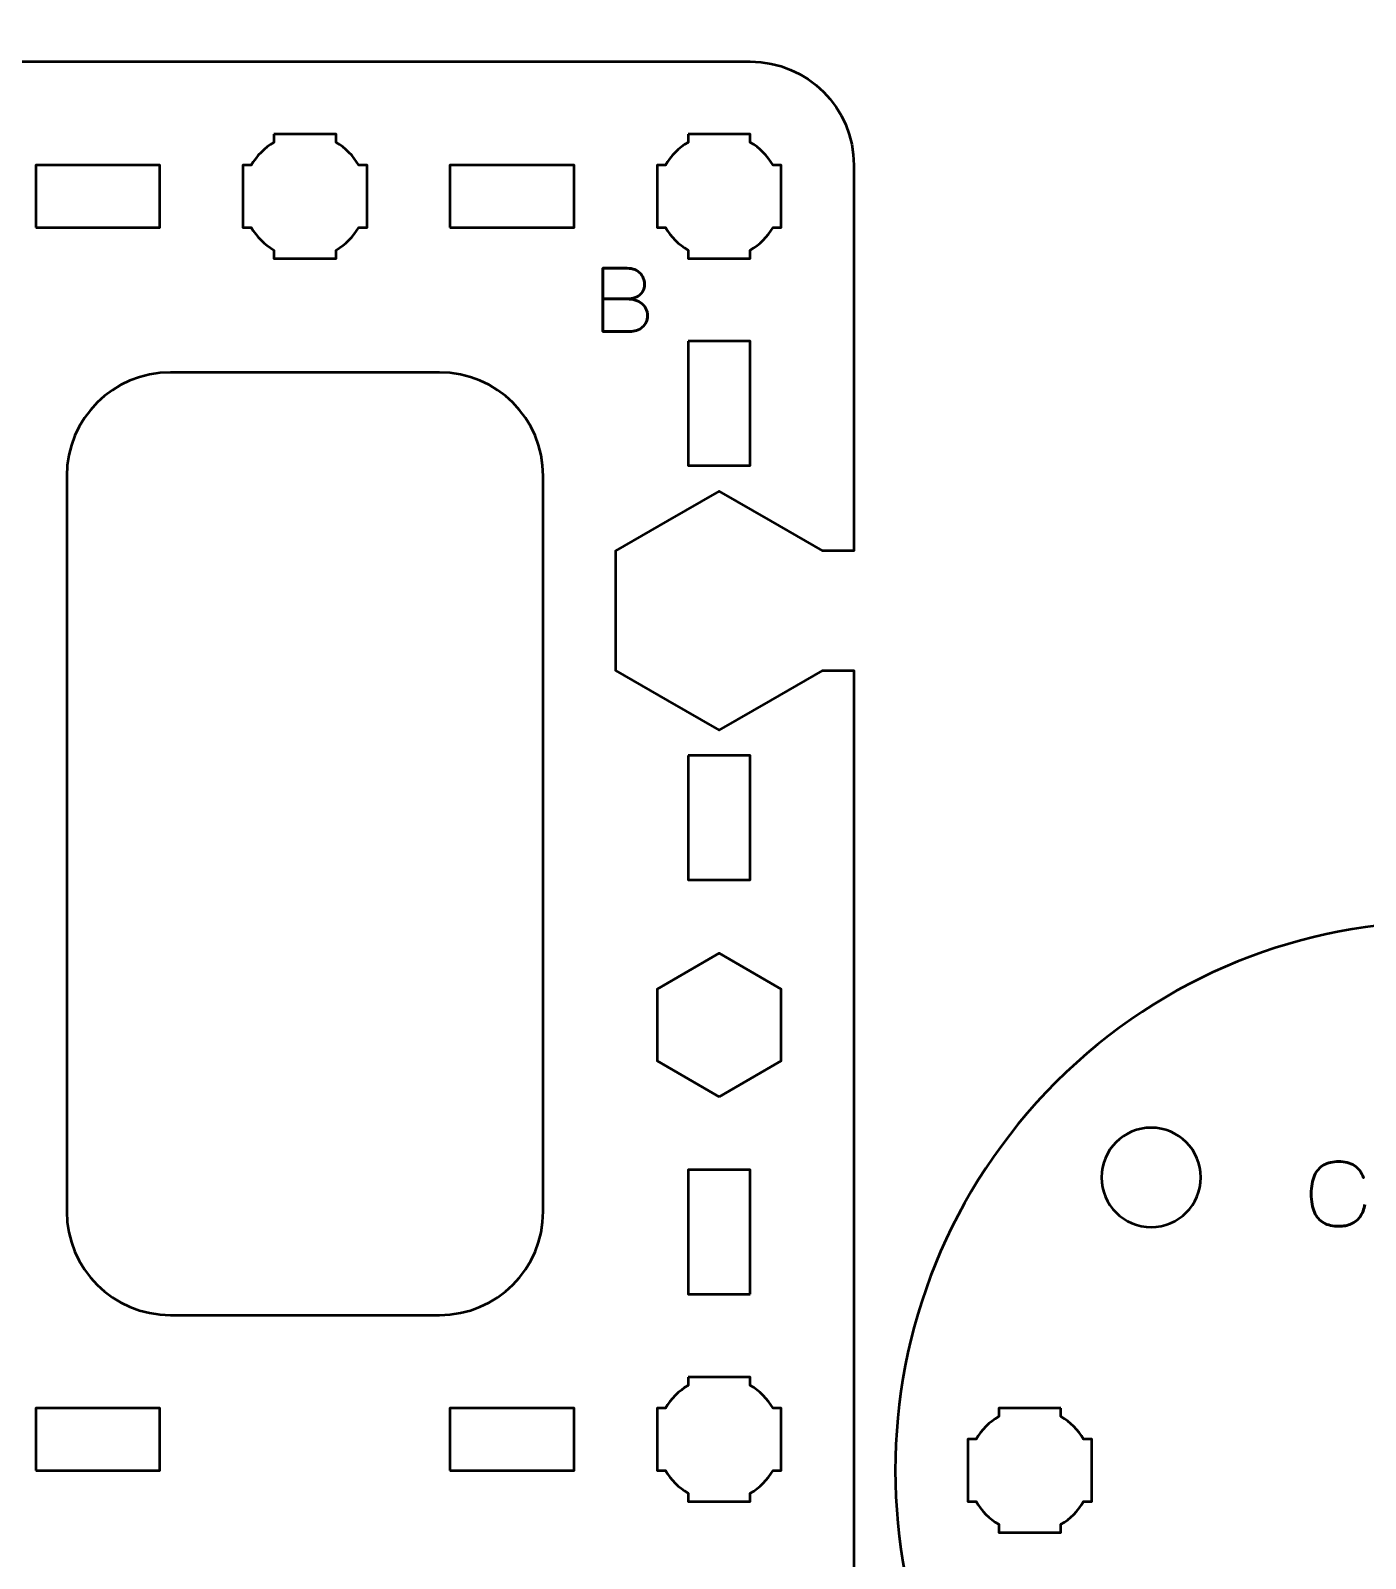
# Model space of a CAD drawing. Header units: centimetres. Extents: x -21 to 0, y -29.7 to 0.
# Drawn here: x -13.43 to -6.98, y -21.17 to -13.8 of the extents above; entities that cross this region are included whole.
import ezdxf

# ---------------------------------------------------------------- set-up
doc = ezdxf.new("R2010")
doc.units = ezdxf.units.CM
doc.header["$MEASUREMENT"] = 0
doc.layers.add('Layer 1', color=7, linetype='Continuous')

msp = doc.modelspace()

# ---------------------------------------------------------------- linework, layer by layer
at = {"layer": 'Layer 1', "color": 1, "lineweight": 53}
msp.add_open_spline([(-21.00003, -29.19995), (-21.00003, -29.19995), (-21.00003, -5.29992), (-21.00003, -5.29992), (-21.00003, -5.29992), (-21.00003, -5.21709), (-20.93286, -5.14992), (-20.85003, -5.14992), (-20.85003, -5.14992), (-20.7672, -5.14992), (-20.70003, -5.08275), (-20.70003, -4.99992), (-20.70003, -4.99992), (-20.70003, -4.91709), (-20.7672, -4.84992), (-20.85003, -4.84992), (-20.85003, -4.84992), (-20.93286, -4.84992), (-21.00003, -4.78275), (-21.00003, -4.69992), (-21.00003, -4.69992), (-21.00003, -4.61709), (-20.93286, -4.54992), (-20.85003, -4.54992), (-20.85003, -4.54992), (-20.7672, -4.54992), (-20.70003, -4.48275), (-20.70003, -4.39992), (-20.70003, -4.39992), (-20.70003, -4.31709), (-20.7672, -4.24992), (-20.85003, -4.24992), (-20.85003, -4.24992), (-20.93286, -4.24992), (-21.00003, -4.18275), (-21.00003, -4.09992), (-21.00003, -4.09992), (-21.00003, -4.01709), (-20.93286, -3.94992), (-20.85003, -3.94992), (-20.85003, -3.94992), (-20.7672, -3.94992), (-20.70003, -3.88275), (-20.70003, -3.79992), (-20.70003, -3.79992), (-20.70003, -3.71709), (-20.7672, -3.64992), (-20.85003, -3.64992), (-20.85003, -3.64992), (-20.93286, -3.64992), (-21.00003, -3.58275), (-21.00003, -3.49992), (-21.00003, -3.49992), (-21.00003, -3.41709), (-20.93286, -3.34992), (-20.85003, -3.34992), (-20.85003, -3.34992), (-20.7672, -3.34992), (-20.70003, -3.28275), (-20.70003, -3.19992), (-20.70003, -3.19992), (-20.70003, -3.11709), (-20.7672, -3.04992), (-20.85003, -3.04992), (-20.85003, -3.04992), (-20.93286, -3.04992), (-21.00003, -2.98275), (-21.00003, -2.89992), (-21.00003, -2.89992), (-21.00003, -2.81709), (-20.93286, -2.74992), (-20.85003, -2.74992), (-20.85003, -2.74992), (-20.7672, -2.74992), (-20.70003, -2.68275), (-20.70003, -2.59992), (-20.70003, -2.59992), (-20.70003, -2.51709), (-20.7672, -2.44992), (-20.85003, -2.44992), (-20.85003, -2.44992), (-20.93286, -2.44992), (-21.00003, -2.38275), (-21.00003, -2.29992), (-21.00003, -2.29992), (-21.00003, -2.21709), (-20.93286, -2.14992), (-20.85003, -2.14992), (-20.85003, -2.14992), (-20.7672, -2.14992), (-20.70003, -2.08275), (-20.70003, -1.99992), (-20.70003, -1.99992), (-20.70003, -1.91709), (-20.7672, -1.84992), (-20.85003, -1.84992), (-20.85003, -1.84992), (-20.93286, -1.84992), (-21.00003, -1.78275), (-21.00003, -1.69992), (-21.00003, -1.69992), (-21.00003, -1.61709), (-20.93286, -1.54992), (-20.85003, -1.54992), (-20.85003, -1.54992), (-20.7672, -1.54992), (-20.70003, -1.48275), (-20.70003, -1.39992), (-20.70003, -1.39992), (-20.70003, -1.31709), (-20.7672, -1.24992), (-20.85003, -1.24992), (-20.85003, -1.24992), (-20.93286, -1.24992), (-21.00003, -1.18275), (-21.00003, -1.09992), (-21.00003, -1.09992), (-21.00003, -1.09992), (-21.00003, -0.49992), (-21.00003, -0.49992), (-21.00003, -0.49992), (-21.00003, -0.22295), (-20.77694, 0.00004), (-20.49994, 0.00004), (-20.49994, 0.00004), (-20.49994, 0.00004), (-0.50008, 0.00004), (-0.50008, 0.00004), (-0.50008, 0.00004), (-0.22294, 0.00004), (0.00002, -0.22295), (0.00002, -0.49992), (0.00002, -0.49992), (0.00002, -0.49992), (0.00002, -29.19995), (0.00002, -29.19995), (0.00002, -29.19995), (0.00002, -29.47695), (-0.22294, -29.70004), (-0.50008, -29.70004), (-0.50008, -29.70004), (-0.50008, -29.70004), (-20.49994, -29.70004), (-20.49994, -29.70004), (-20.49994, -29.70004), (-20.77694, -29.70004), (-21.00003, -29.47695), (-21.00003, -29.19995)], degree=3, knots=[0, 0, 0, 0, 0.027027, 0.027027, 0.027027, 0.027027, 0.0540541, 0.0540541, 0.0540541, 0.0540541, 0.0810811, 0.0810811, 0.0810811, 0.0810811, 0.1081081, 0.1081081, 0.1081081, 0.1081081, 0.1351351, 0.1351351, 0.1351351, 0.1351351, 0.1621622, 0.1621622, 0.1621622, 0.1621622, 0.1891892, 0.1891892, 0.1891892, 0.1891892, 0.2162162, 0.2162162, 0.2162162, 0.2162162, 0.2432432, 0.2432432, 0.2432432, 0.2432432, 0.2702703, 0.2702703, 0.2702703, 0.2702703, 0.2972973, 0.2972973, 0.2972973, 0.2972973, 0.3243243, 0.3243243, 0.3243243, 0.3243243, 0.3513514, 0.3513514, 0.3513514, 0.3513514, 0.3783784, 0.3783784, 0.3783784, 0.3783784, 0.4054054, 0.4054054, 0.4054054, 0.4054054, 0.4324324, 0.4324324, 0.4324324, 0.4324324, 0.4594595, 0.4594595, 0.4594595, 0.4594595, 0.4864865, 0.4864865, 0.4864865, 0.4864865, 0.5135135, 0.5135135, 0.5135135, 0.5135135, 0.5405405, 0.5405405, 0.5405405, 0.5405405, 0.5675676, 0.5675676, 0.5675676, 0.5675676, 0.5945946, 0.5945946, 0.5945946, 0.5945946, 0.6216216, 0.6216216, 0.6216216, 0.6216216, 0.6486486, 0.6486486, 0.6486486, 0.6486486, 0.6756757, 0.6756757, 0.6756757, 0.6756757, 0.7027027, 0.7027027, 0.7027027, 0.7027027, 0.7297297, 0.7297297, 0.7297297, 0.7297297, 0.7567568, 0.7567568, 0.7567568, 0.7567568, 0.7837838, 0.7837838, 0.7837838, 0.7837838, 0.8108108, 0.8108108, 0.8108108, 0.8108108, 0.8378378, 0.8378378, 0.8378378, 0.8378378, 0.8648649, 0.8648649, 0.8648649, 0.8648649, 0.8918919, 0.8918919, 0.8918919, 0.8918919, 0.9189189, 0.9189189, 0.9189189, 0.9189189, 0.9459459, 0.9459459, 0.9459459, 0.9459459, 0.972973, 0.972973, 0.972973, 0.972973, 1, 1, 1, 1], dxfattribs=at)
at = {"layer": 'Layer 1', "color": 3, "lineweight": 53}
for points, knots in [([(-11.59202, -23.24999), (-11.59202, -23.24999), (-9.95003, -23.24999), (-9.95003, -23.24999), (-9.95003, -23.24999), (-9.67303, -23.24999), (-9.44994, -23.02689), (-9.44994, -22.74989), (-9.44994, -22.74989), (-9.44994, -22.74989), (-9.44994, -16.88869), (-9.44994, -16.88869), (-9.44994, -16.88869), (-9.44994, -16.88869), (-9.59999, -16.88869), (-9.59999, -16.88869), (-9.59999, -16.88869), (-9.59999, -16.88869), (-9.84999, -17.03303), (-9.84999, -17.03303), (-9.84999, -17.03303), (-9.84999, -17.03303), (-10.09999, -17.17736), (-10.09999, -17.17736), (-10.09999, -17.17736), (-10.09999, -17.17736), (-10.34999, -17.03303), (-10.34999, -17.03303), (-10.34999, -17.03303), (-10.34999, -17.03303), (-10.59999, -16.88869), (-10.59999, -16.88869), (-10.59999, -16.88869), (-10.59999, -16.88869), (-10.59999, -16.60002), (-10.59999, -16.60002), (-10.59999, -16.60002), (-10.59999, -16.60002), (-10.59999, -16.31135), (-10.59999, -16.31135), (-10.59999, -16.31135), (-10.59999, -16.31135), (-10.34999, -16.16701), (-10.34999, -16.16701), (-10.34999, -16.16701), (-10.34999, -16.16701), (-10.09999, -16.02268), (-10.09999, -16.02268), (-10.09999, -16.02268), (-10.09999, -16.02268), (-9.84999, -16.16701), (-9.84999, -16.16701), (-9.84999, -16.16701), (-9.84999, -16.16701), (-9.59999, -16.31135), (-9.59999, -16.31135), (-9.59999, -16.31135), (-9.59999, -16.31135), (-9.44994, -16.31135), (-9.44994, -16.31135), (-9.44994, -16.31135), (-9.44994, -16.31135), (-9.44994, -14.45009), (-9.44994, -14.45009), (-9.44994, -14.45009), (-9.44994, -14.17309), (-9.6729, -13.94999), (-9.95003, -13.94999), (-9.95003, -13.94999), (-9.95003, -13.94999), (-14.24989, -13.94999), (-14.24989, -13.94999), (-14.24989, -13.94999), (-14.52689, -13.94999), (-14.74998, -14.17309), (-14.74998, -14.45009), (-14.74998, -14.45009), (-14.74998, -14.45009), (-14.74998, -16.31135), (-14.74998, -16.31135), (-14.74998, -16.31135), (-14.74998, -16.31135), (-14.59999, -16.31135), (-14.59999, -16.31135), (-14.59999, -16.31135), (-14.59999, -16.31135), (-14.34999, -16.16701), (-14.34999, -16.16701), (-14.34999, -16.16701), (-14.34999, -16.16701), (-14.09999, -16.02268), (-14.09999, -16.02268), (-14.09999, -16.02268), (-14.09999, -16.02268), (-13.84999, -16.16701), (-13.84999, -16.16701), (-13.84999, -16.16701), (-13.84999, -16.16701), (-13.59999, -16.31135), (-13.59999, -16.31135), (-13.59999, -16.31135), (-13.59999, -16.31135), (-13.59999, -16.60002), (-13.59999, -16.60002), (-13.59999, -16.60002), (-13.59999, -16.60002), (-13.59999, -16.88869), (-13.59999, -16.88869), (-13.59999, -16.88869), (-13.59999, -16.88869), (-13.84999, -17.03303), (-13.84999, -17.03303), (-13.84999, -17.03303), (-13.84999, -17.03303), (-14.09999, -17.17736), (-14.09999, -17.17736), (-14.09999, -17.17736), (-14.09999, -17.17736), (-14.34999, -17.03303), (-14.34999, -17.03303), (-14.34999, -17.03303), (-14.34999, -17.03303), (-14.59999, -16.88869), (-14.59999, -16.88869), (-14.59999, -16.88869), (-14.59999, -16.88869), (-14.74998, -16.88869), (-14.74998, -16.88869), (-14.74998, -16.88869), (-14.74998, -16.88869), (-14.74998, -22.74989), (-14.74998, -22.74989), (-14.74998, -22.74989), (-14.74998, -23.02684), (-14.5271, -23.24991), (-14.25004, -23.24999), (-14.25004, -23.24999), (-14.25004, -23.24999), (-12.60802, -23.24999), (-12.60802, -23.24999), (-12.60802, -23.24999), (-12.60802, -23.24999), (-11.59202, -23.24999), (-11.59202, -23.24999)], [0, 0, 0, 0, 0.0277778, 0.0277778, 0.0277778, 0.0277778, 0.0555556, 0.0555556, 0.0555556, 0.0555556, 0.0833333, 0.0833333, 0.0833333, 0.0833333, 0.1111111, 0.1111111, 0.1111111, 0.1111111, 0.1388889, 0.1388889, 0.1388889, 0.1388889, 0.1666667, 0.1666667, 0.1666667, 0.1666667, 0.1944444, 0.1944444, 0.1944444, 0.1944444, 0.2222222, 0.2222222, 0.2222222, 0.2222222, 0.25, 0.25, 0.25, 0.25, 0.2777778, 0.2777778, 0.2777778, 0.2777778, 0.3055556, 0.3055556, 0.3055556, 0.3055556, 0.3333333, 0.3333333, 0.3333333, 0.3333333, 0.3611111, 0.3611111, 0.3611111, 0.3611111, 0.3888889, 0.3888889, 0.3888889, 0.3888889, 0.4166667, 0.4166667, 0.4166667, 0.4166667, 0.4444444, 0.4444444, 0.4444444, 0.4444444, 0.4722222, 0.4722222, 0.4722222, 0.4722222, 0.5, 0.5, 0.5, 0.5, 0.5277778, 0.5277778, 0.5277778, 0.5277778, 0.5555556, 0.5555556, 0.5555556, 0.5555556, 0.5833333, 0.5833333, 0.5833333, 0.5833333, 0.6111111, 0.6111111, 0.6111111, 0.6111111, 0.6388889, 0.6388889, 0.6388889, 0.6388889, 0.6666667, 0.6666667, 0.6666667, 0.6666667, 0.6944444, 0.6944444, 0.6944444, 0.6944444, 0.7222222, 0.7222222, 0.7222222, 0.7222222, 0.75, 0.75, 0.75, 0.75, 0.7777778, 0.7777778, 0.7777778, 0.7777778, 0.8055556, 0.8055556, 0.8055556, 0.8055556, 0.8333333, 0.8333333, 0.8333333, 0.8333333, 0.8611111, 0.8611111, 0.8611111, 0.8611111, 0.8888889, 0.8888889, 0.8888889, 0.8888889, 0.9166667, 0.9166667, 0.9166667, 0.9166667, 0.9444444, 0.9444444, 0.9444444, 0.9444444, 0.9722222, 0.9722222, 0.9722222, 0.9722222, 1, 1, 1, 1]), ([(-8.47385, -22.62382), (-9.50855, -21.58912), (-9.50855, -19.91088), (-8.47382, -18.87615), (-8.47382, -18.87615), (-7.43912, -17.84145), (-5.76088, -17.84145), (-4.72618, -18.87615), (-4.72618, -18.87615), (-3.69146, -19.91088), (-3.69146, -21.58912), (-4.72616, -22.62382), (-4.72616, -22.62382), (-5.76088, -23.65855), (-7.43912, -23.65855), (-8.47385, -22.62382)], [0, 0, 0, 0, 0.25, 0.25, 0.25, 0.25, 0.5, 0.5, 0.5, 0.5, 0.75, 0.75, 0.75, 0.75, 1, 1, 1, 1])]:
    msp.add_open_spline(points, degree=3, knots=knots, dxfattribs=at)
at = {"layer": 'Layer 1', "lineweight": 53}
for points, knots in [([(-12.25003, -14.30004), (-12.25003, -14.30004), (-12.10151, -14.30004), (-12.10151, -14.30004), (-12.10151, -14.30004), (-12.10151, -14.30004), (-12.09996, -14.30002), (-12.09996, -14.30002), (-12.09996, -14.30002), (-12.09996, -14.30002), (-12.09841, -14.30004), (-12.09841, -14.30004), (-12.09841, -14.30004), (-12.09841, -14.30004), (-11.95003, -14.30004), (-11.95003, -14.30004), (-11.95003, -14.30004), (-11.95003, -14.30004), (-11.95003, -14.34013), (-11.95003, -14.34013), (-11.95003, -14.34013), (-11.90446, -14.36648), (-11.86648, -14.40448), (-11.84012, -14.45003), (-11.84012, -14.45003), (-11.84012, -14.45003), (-11.80003, -14.45003), (-11.80003, -14.45003), (-11.80003, -14.45003), (-11.80003, -14.45003), (-11.80003, -14.59408), (-11.80003, -14.59408), (-11.80003, -14.59408), (-11.80003, -14.59408), (-11.79997, -14.60002), (-11.79997, -14.60002), (-11.79997, -14.60002), (-11.79997, -14.60002), (-11.80003, -14.60596), (-11.80003, -14.60596), (-11.80003, -14.60596), (-11.80003, -14.60596), (-11.80003, -14.75003), (-11.80003, -14.75003), (-11.80003, -14.75003), (-11.80003, -14.75003), (-11.8401, -14.75003), (-11.8401, -14.75003), (-11.8401, -14.75003), (-11.86646, -14.7956), (-11.90445, -14.83359), (-11.95003, -14.85993), (-11.95003, -14.85993), (-11.95003, -14.85993), (-11.95003, -14.90003), (-11.95003, -14.90003), (-11.95003, -14.90003), (-11.95003, -14.90003), (-12.25003, -14.90003), (-12.25003, -14.90003), (-12.25003, -14.90003), (-12.25003, -14.90003), (-12.25003, -14.85984), (-12.25003, -14.85984), (-12.25003, -14.85984), (-12.29553, -14.8335), (-12.33347, -14.79554), (-12.35981, -14.75003), (-12.35981, -14.75003), (-12.35981, -14.75003), (-12.40002, -14.75003), (-12.40002, -14.75003), (-12.40002, -14.75003), (-12.40002, -14.75003), (-12.40002, -14.45003), (-12.40002, -14.45003), (-12.40002, -14.45003), (-12.40002, -14.45003), (-12.35979, -14.45003), (-12.35979, -14.45003), (-12.35979, -14.45003), (-12.33345, -14.40453), (-12.29552, -14.36657), (-12.25003, -14.34023), (-12.25003, -14.34023), (-12.25003, -14.34023), (-12.25003, -14.30004), (-12.25003, -14.30004)], [0, 0, 0, 0, 0.0454545, 0.0454545, 0.0454545, 0.0454545, 0.0909091, 0.0909091, 0.0909091, 0.0909091, 0.1363636, 0.1363636, 0.1363636, 0.1363636, 0.1818182, 0.1818182, 0.1818182, 0.1818182, 0.2272727, 0.2272727, 0.2272727, 0.2272727, 0.2727273, 0.2727273, 0.2727273, 0.2727273, 0.3181818, 0.3181818, 0.3181818, 0.3181818, 0.3636364, 0.3636364, 0.3636364, 0.3636364, 0.4090909, 0.4090909, 0.4090909, 0.4090909, 0.4545455, 0.4545455, 0.4545455, 0.4545455, 0.5, 0.5, 0.5, 0.5, 0.5454545, 0.5454545, 0.5454545, 0.5454545, 0.5909091, 0.5909091, 0.5909091, 0.5909091, 0.6363636, 0.6363636, 0.6363636, 0.6363636, 0.6818182, 0.6818182, 0.6818182, 0.6818182, 0.7272727, 0.7272727, 0.7272727, 0.7272727, 0.7727273, 0.7727273, 0.7727273, 0.7727273, 0.8181818, 0.8181818, 0.8181818, 0.8181818, 0.8636364, 0.8636364, 0.8636364, 0.8636364, 0.9090909, 0.9090909, 0.9090909, 0.9090909, 0.9545455, 0.9545455, 0.9545455, 0.9545455, 1, 1, 1, 1]), ([(-10.25003, -14.30004), (-10.25003, -14.30004), (-10.10151, -14.30004), (-10.10151, -14.30004), (-10.10151, -14.30004), (-10.10151, -14.30004), (-10.09996, -14.30002), (-10.09996, -14.30002), (-10.09996, -14.30002), (-10.09996, -14.30002), (-10.09841, -14.30004), (-10.09841, -14.30004), (-10.09841, -14.30004), (-10.09841, -14.30004), (-9.95003, -14.30004), (-9.95003, -14.30004), (-9.95003, -14.30004), (-9.95003, -14.30004), (-9.95003, -14.34013), (-9.95003, -14.34013), (-9.95003, -14.34013), (-9.90446, -14.36648), (-9.86648, -14.40448), (-9.84012, -14.45003), (-9.84012, -14.45003), (-9.84012, -14.45003), (-9.80003, -14.45003), (-9.80003, -14.45003), (-9.80003, -14.45003), (-9.80003, -14.45003), (-9.80003, -14.59408), (-9.80003, -14.59408), (-9.80003, -14.59408), (-9.80003, -14.59408), (-9.79997, -14.60002), (-9.79997, -14.60002), (-9.79997, -14.60002), (-9.79997, -14.60002), (-9.80003, -14.60596), (-9.80003, -14.60596), (-9.80003, -14.60596), (-9.80003, -14.60596), (-9.80003, -14.75003), (-9.80003, -14.75003), (-9.80003, -14.75003), (-9.80003, -14.75003), (-9.8401, -14.75003), (-9.8401, -14.75003), (-9.8401, -14.75003), (-9.86646, -14.7956), (-9.90445, -14.83359), (-9.95003, -14.85993), (-9.95003, -14.85993), (-9.95003, -14.85993), (-9.95003, -14.90003), (-9.95003, -14.90003), (-9.95003, -14.90003), (-9.95003, -14.90003), (-10.25003, -14.90003), (-10.25003, -14.90003), (-10.25003, -14.90003), (-10.25003, -14.90003), (-10.25003, -14.85984), (-10.25003, -14.85984), (-10.25003, -14.85984), (-10.29553, -14.8335), (-10.33347, -14.79554), (-10.35981, -14.75003), (-10.35981, -14.75003), (-10.35981, -14.75003), (-10.40002, -14.75003), (-10.40002, -14.75003), (-10.40002, -14.75003), (-10.40002, -14.75003), (-10.40002, -14.45003), (-10.40002, -14.45003), (-10.40002, -14.45003), (-10.40002, -14.45003), (-10.35979, -14.45003), (-10.35979, -14.45003), (-10.35979, -14.45003), (-10.33345, -14.40453), (-10.29552, -14.36657), (-10.25003, -14.34023), (-10.25003, -14.34023), (-10.25003, -14.34023), (-10.25003, -14.30004), (-10.25003, -14.30004)], [0, 0, 0, 0, 0.0454545, 0.0454545, 0.0454545, 0.0454545, 0.0909091, 0.0909091, 0.0909091, 0.0909091, 0.1363636, 0.1363636, 0.1363636, 0.1363636, 0.1818182, 0.1818182, 0.1818182, 0.1818182, 0.2272727, 0.2272727, 0.2272727, 0.2272727, 0.2727273, 0.2727273, 0.2727273, 0.2727273, 0.3181818, 0.3181818, 0.3181818, 0.3181818, 0.3636364, 0.3636364, 0.3636364, 0.3636364, 0.4090909, 0.4090909, 0.4090909, 0.4090909, 0.4545455, 0.4545455, 0.4545455, 0.4545455, 0.5, 0.5, 0.5, 0.5, 0.5454545, 0.5454545, 0.5454545, 0.5454545, 0.5909091, 0.5909091, 0.5909091, 0.5909091, 0.6363636, 0.6363636, 0.6363636, 0.6363636, 0.6818182, 0.6818182, 0.6818182, 0.6818182, 0.7272727, 0.7272727, 0.7272727, 0.7272727, 0.7727273, 0.7727273, 0.7727273, 0.7727273, 0.8181818, 0.8181818, 0.8181818, 0.8181818, 0.8636364, 0.8636364, 0.8636364, 0.8636364, 0.9090909, 0.9090909, 0.9090909, 0.9090909, 0.9545455, 0.9545455, 0.9545455, 0.9545455, 1, 1, 1, 1]), ([(-13.40003, -14.74994), (-13.40003, -14.74994), (-13.40003, -14.44993), (-13.40003, -14.44993), (-13.40003, -14.44993), (-13.40003, -14.44993), (-12.80004, -14.44993), (-12.80004, -14.44993), (-12.80004, -14.44993), (-12.80004, -14.44993), (-12.80004, -14.74994), (-12.80004, -14.74994), (-12.80004, -14.74994), (-12.80004, -14.74994), (-13.40003, -14.74994), (-13.40003, -14.74994)], [0, 0, 0, 0, 0.25, 0.25, 0.25, 0.25, 0.5, 0.5, 0.5, 0.5, 0.75, 0.75, 0.75, 0.75, 1, 1, 1, 1]), ([(-11.40003, -14.74994), (-11.40003, -14.74994), (-11.40003, -14.44993), (-11.40003, -14.44993), (-11.40003, -14.44993), (-11.40003, -14.44993), (-10.80004, -14.44993), (-10.80004, -14.44993), (-10.80004, -14.44993), (-10.80004, -14.44993), (-10.80004, -14.74994), (-10.80004, -14.74994), (-10.80004, -14.74994), (-10.80004, -14.74994), (-11.40003, -14.74994), (-11.40003, -14.74994)], [0, 0, 0, 0, 0.25, 0.25, 0.25, 0.25, 0.5, 0.5, 0.5, 0.5, 0.75, 0.75, 0.75, 0.75, 1, 1, 1, 1]), ([(-10.25003, -15.30004), (-10.25003, -15.30004), (-9.95003, -15.30004), (-9.95003, -15.30004), (-9.95003, -15.30004), (-9.95003, -15.30004), (-9.95003, -15.90003), (-9.95003, -15.90003), (-9.95003, -15.90003), (-9.95003, -15.90003), (-10.25003, -15.90003), (-10.25003, -15.90003), (-10.25003, -15.90003), (-10.25003, -15.90003), (-10.25003, -15.30004), (-10.25003, -15.30004)], [0, 0, 0, 0, 0.25, 0.25, 0.25, 0.25, 0.5, 0.5, 0.5, 0.5, 0.75, 0.75, 0.75, 0.75, 1, 1, 1, 1]), ([(-12.50802, -19.99997), (-12.50802, -19.99997), (-12.75004, -19.99999), (-12.75004, -19.99999), (-12.75004, -19.99999), (-13.0271, -19.99991), (-13.24998, -19.77684), (-13.24998, -19.49989), (-13.24998, -19.49989), (-13.24998, -16.7333), (-13.24998, -18.71668), (-13.24998, -15.95009), (-13.24998, -15.95009), (-13.24998, -15.67309), (-13.02689, -15.44999), (-12.74989, -15.44999), (-12.74989, -15.44999), (-12.74989, -15.44999), (-11.45003, -15.44999), (-11.45003, -15.44999), (-11.45003, -15.44999), (-11.1729, -15.44999), (-10.94994, -15.67309), (-10.94994, -15.95009), (-10.94994, -15.95009), (-10.94994, -18.71668), (-10.94994, -16.7333), (-10.94994, -19.49989), (-10.94994, -19.49989), (-10.94994, -19.77689), (-11.17303, -19.99999), (-11.45003, -19.99999), (-11.45003, -19.99999), (-11.45003, -19.99999), (-12.50802, -19.99997), (-12.50802, -19.99997)], [0, 0, 0, 0, 0.1111111, 0.1111111, 0.1111111, 0.1111111, 0.2222222, 0.2222222, 0.2222222, 0.2222222, 0.3333333, 0.3333333, 0.3333333, 0.3333333, 0.4444444, 0.4444444, 0.4444444, 0.4444444, 0.5555556, 0.5555556, 0.5555556, 0.5555556, 0.6666667, 0.6666667, 0.6666667, 0.6666667, 0.7777778, 0.7777778, 0.7777778, 0.7777778, 0.8888889, 0.8888889, 0.8888889, 0.8888889, 1, 1, 1, 1]), ([(-10.25003, -17.30004), (-10.25003, -17.30004), (-9.95003, -17.30004), (-9.95003, -17.30004), (-9.95003, -17.30004), (-9.95003, -17.30004), (-9.95003, -17.90003), (-9.95003, -17.90003), (-9.95003, -17.90003), (-9.95003, -17.90003), (-10.25003, -17.90003), (-10.25003, -17.90003), (-10.25003, -17.90003), (-10.25003, -17.90003), (-10.25003, -17.30004), (-10.25003, -17.30004)], [0, 0, 0, 0, 0.25, 0.25, 0.25, 0.25, 0.5, 0.5, 0.5, 0.5, 0.75, 0.75, 0.75, 0.75, 1, 1, 1, 1]), ([(-10.1, -18.94645), (-10.1, -18.94645), (-10.25, -18.85984), (-10.25, -18.85984), (-10.25, -18.85984), (-10.25, -18.85984), (-10.4, -18.77324), (-10.4, -18.77324), (-10.4, -18.77324), (-10.4, -18.77324), (-10.4, -18.60003), (-10.4, -18.60003), (-10.4, -18.60003), (-10.4, -18.60003), (-10.4, -18.42682), (-10.4, -18.42682), (-10.4, -18.42682), (-10.4, -18.42682), (-10.25, -18.34022), (-10.25, -18.34022), (-10.25, -18.34022), (-10.25, -18.34022), (-10.1, -18.25361), (-10.1, -18.25361), (-10.1, -18.25361), (-10.1, -18.25361), (-9.95, -18.34022), (-9.95, -18.34022), (-9.95, -18.34022), (-9.95, -18.34022), (-9.8, -18.42682), (-9.8, -18.42682), (-9.8, -18.42682), (-9.8, -18.42682), (-9.8, -18.60003), (-9.8, -18.60003), (-9.8, -18.60003), (-9.8, -18.60003), (-9.8, -18.77324), (-9.8, -18.77324), (-9.8, -18.77324), (-9.8, -18.77324), (-9.95, -18.85984), (-9.95, -18.85984), (-9.95, -18.85984), (-9.95, -18.85984), (-10.1, -18.94645), (-10.1, -18.94645)], [0, 0, 0, 0, 0.0833333, 0.0833333, 0.0833333, 0.0833333, 0.1666667, 0.1666667, 0.1666667, 0.1666667, 0.25, 0.25, 0.25, 0.25, 0.3333333, 0.3333333, 0.3333333, 0.3333333, 0.4166667, 0.4166667, 0.4166667, 0.4166667, 0.5, 0.5, 0.5, 0.5, 0.5833333, 0.5833333, 0.5833333, 0.5833333, 0.6666667, 0.6666667, 0.6666667, 0.6666667, 0.75, 0.75, 0.75, 0.75, 0.8333333, 0.8333333, 0.8333333, 0.8333333, 0.9166667, 0.9166667, 0.9166667, 0.9166667, 1, 1, 1, 1]), ([(-8.25423, -19.3358), (-8.25423, -19.20328), (-8.14676, -19.0958), (-8.01423, -19.0958), (-8.01423, -19.0958), (-7.88171, -19.0958), (-7.77423, -19.20328), (-7.77423, -19.3358), (-7.77423, -19.3358), (-7.77423, -19.46833), (-7.88171, -19.57581), (-8.01423, -19.57581), (-8.01423, -19.57581), (-8.14676, -19.57581), (-8.25423, -19.46833), (-8.25423, -19.3358)], [0, 0, 0, 0, 0.25, 0.25, 0.25, 0.25, 0.5, 0.5, 0.5, 0.5, 0.75, 0.75, 0.75, 0.75, 1, 1, 1, 1]), ([(-9.95003, -19.89994), (-9.95003, -19.89994), (-10.25004, -19.89994), (-10.25004, -19.89994), (-10.25004, -19.89994), (-10.25004, -19.89994), (-10.25004, -19.29995), (-10.25004, -19.29995), (-10.25004, -19.29995), (-10.25004, -19.29995), (-9.95003, -19.29995), (-9.95003, -19.29995), (-9.95003, -19.29995), (-9.95003, -19.29995), (-9.95003, -19.89994), (-9.95003, -19.89994)], [0, 0, 0, 0, 0.25, 0.25, 0.25, 0.25, 0.5, 0.5, 0.5, 0.5, 0.75, 0.75, 0.75, 0.75, 1, 1, 1, 1]), ([(-10.25003, -20.30004), (-10.25003, -20.30004), (-10.10151, -20.30004), (-10.10151, -20.30004), (-10.10151, -20.30004), (-10.10151, -20.30004), (-10.09996, -20.30002), (-10.09996, -20.30002), (-10.09996, -20.30002), (-10.09996, -20.30002), (-10.09841, -20.30004), (-10.09841, -20.30004), (-10.09841, -20.30004), (-10.09841, -20.30004), (-9.95003, -20.30004), (-9.95003, -20.30004), (-9.95003, -20.30004), (-9.95003, -20.30004), (-9.95003, -20.34013), (-9.95003, -20.34013), (-9.95003, -20.34013), (-9.90446, -20.36648), (-9.86648, -20.40448), (-9.84012, -20.45003), (-9.84012, -20.45003), (-9.84012, -20.45003), (-9.80003, -20.45003), (-9.80003, -20.45003), (-9.80003, -20.45003), (-9.80003, -20.45003), (-9.80003, -20.59408), (-9.80003, -20.59408), (-9.80003, -20.59408), (-9.80003, -20.59408), (-9.79997, -20.60002), (-9.79997, -20.60002), (-9.79997, -20.60002), (-9.79997, -20.60002), (-9.80003, -20.60596), (-9.80003, -20.60596), (-9.80003, -20.60596), (-9.80003, -20.60596), (-9.80003, -20.75003), (-9.80003, -20.75003), (-9.80003, -20.75003), (-9.80003, -20.75003), (-9.8401, -20.75003), (-9.8401, -20.75003), (-9.8401, -20.75003), (-9.86646, -20.7956), (-9.90445, -20.83359), (-9.95003, -20.85993), (-9.95003, -20.85993), (-9.95003, -20.85993), (-9.95003, -20.90003), (-9.95003, -20.90003), (-9.95003, -20.90003), (-9.95003, -20.90003), (-10.25003, -20.90003), (-10.25003, -20.90003), (-10.25003, -20.90003), (-10.25003, -20.90003), (-10.25003, -20.85984), (-10.25003, -20.85984), (-10.25003, -20.85984), (-10.29553, -20.8335), (-10.33347, -20.79554), (-10.35981, -20.75003), (-10.35981, -20.75003), (-10.35981, -20.75003), (-10.40002, -20.75003), (-10.40002, -20.75003), (-10.40002, -20.75003), (-10.40002, -20.75003), (-10.40002, -20.45003), (-10.40002, -20.45003), (-10.40002, -20.45003), (-10.40002, -20.45003), (-10.35979, -20.45003), (-10.35979, -20.45003), (-10.35979, -20.45003), (-10.33345, -20.40453), (-10.29552, -20.36657), (-10.25003, -20.34023), (-10.25003, -20.34023), (-10.25003, -20.34023), (-10.25003, -20.30004), (-10.25003, -20.30004)], [0, 0, 0, 0, 0.0454545, 0.0454545, 0.0454545, 0.0454545, 0.0909091, 0.0909091, 0.0909091, 0.0909091, 0.1363636, 0.1363636, 0.1363636, 0.1363636, 0.1818182, 0.1818182, 0.1818182, 0.1818182, 0.2272727, 0.2272727, 0.2272727, 0.2272727, 0.2727273, 0.2727273, 0.2727273, 0.2727273, 0.3181818, 0.3181818, 0.3181818, 0.3181818, 0.3636364, 0.3636364, 0.3636364, 0.3636364, 0.4090909, 0.4090909, 0.4090909, 0.4090909, 0.4545455, 0.4545455, 0.4545455, 0.4545455, 0.5, 0.5, 0.5, 0.5, 0.5454545, 0.5454545, 0.5454545, 0.5454545, 0.5909091, 0.5909091, 0.5909091, 0.5909091, 0.6363636, 0.6363636, 0.6363636, 0.6363636, 0.6818182, 0.6818182, 0.6818182, 0.6818182, 0.7272727, 0.7272727, 0.7272727, 0.7272727, 0.7727273, 0.7727273, 0.7727273, 0.7727273, 0.8181818, 0.8181818, 0.8181818, 0.8181818, 0.8636364, 0.8636364, 0.8636364, 0.8636364, 0.9090909, 0.9090909, 0.9090909, 0.9090909, 0.9545455, 0.9545455, 0.9545455, 0.9545455, 1, 1, 1, 1]), ([(-13.40003, -20.74994), (-13.40003, -20.74994), (-13.40003, -20.44993), (-13.40003, -20.44993), (-13.40003, -20.44993), (-13.40003, -20.44993), (-12.80004, -20.44993), (-12.80004, -20.44993), (-12.80004, -20.44993), (-12.80004, -20.44993), (-12.80004, -20.74994), (-12.80004, -20.74994), (-12.80004, -20.74994), (-12.80004, -20.74994), (-13.40003, -20.74994), (-13.40003, -20.74994)], [0, 0, 0, 0, 0.25, 0.25, 0.25, 0.25, 0.5, 0.5, 0.5, 0.5, 0.75, 0.75, 0.75, 0.75, 1, 1, 1, 1]), ([(-11.40003, -20.74994), (-11.40003, -20.74994), (-11.40003, -20.44993), (-11.40003, -20.44993), (-11.40003, -20.44993), (-11.40003, -20.44993), (-10.80004, -20.44993), (-10.80004, -20.44993), (-10.80004, -20.44993), (-10.80004, -20.44993), (-10.80004, -20.74994), (-10.80004, -20.74994), (-10.80004, -20.74994), (-10.80004, -20.74994), (-11.40003, -20.74994), (-11.40003, -20.74994)], [0, 0, 0, 0, 0.25, 0.25, 0.25, 0.25, 0.5, 0.5, 0.5, 0.5, 0.75, 0.75, 0.75, 0.75, 1, 1, 1, 1]), ([(-8.45003, -20.44997), (-8.45003, -20.44997), (-8.45003, -20.49017), (-8.45003, -20.49017), (-8.45003, -20.49017), (-8.40451, -20.5165), (-8.36658, -20.55446), (-8.34025, -20.59997), (-8.34025, -20.59997), (-8.34025, -20.59997), (-8.30003, -20.59997), (-8.30003, -20.59997), (-8.30003, -20.59997), (-8.30003, -20.59997), (-8.30003, -20.89997), (-8.30003, -20.89997), (-8.30003, -20.89997), (-8.30003, -20.89997), (-8.34022, -20.89997), (-8.34022, -20.89997), (-8.34022, -20.89997), (-8.36655, -20.9455), (-8.4045, -20.98349), (-8.45003, -21.00985), (-8.45003, -21.00985), (-8.45003, -21.00985), (-8.45003, -21.04997), (-8.45003, -21.04997), (-8.45003, -21.04997), (-8.45003, -21.04997), (-8.59545, -21.04997), (-8.59545, -21.04997), (-8.59545, -21.04997), (-8.59545, -21.04997), (-8.6001, -21.05003), (-8.6001, -21.05003), (-8.6001, -21.05003), (-8.6001, -21.05003), (-8.60474, -21.04997), (-8.60474, -21.04997), (-8.60474, -21.04997), (-8.60474, -21.04997), (-8.75003, -21.04997), (-8.75003, -21.04997), (-8.75003, -21.04997), (-8.75003, -21.04997), (-8.75003, -21.0099), (-8.75003, -21.0099), (-8.75003, -21.0099), (-8.7956, -20.98355), (-8.83361, -20.94555), (-8.85997, -20.89997), (-8.85997, -20.89997), (-8.85997, -20.89997), (-8.90003, -20.89997), (-8.90003, -20.89997), (-8.90003, -20.89997), (-8.90003, -20.89997), (-8.90003, -20.75669), (-8.90003, -20.75669), (-8.90003, -20.75669), (-8.90003, -20.75669), (-8.90011, -20.75002), (-8.90011, -20.75002), (-8.90011, -20.75002), (-8.90011, -20.75002), (-8.90003, -20.74334), (-8.90003, -20.74334), (-8.90003, -20.74334), (-8.90003, -20.74334), (-8.90003, -20.59997), (-8.90003, -20.59997), (-8.90003, -20.59997), (-8.90003, -20.59997), (-8.85993, -20.59997), (-8.85993, -20.59997), (-8.85993, -20.59997), (-8.83357, -20.55443), (-8.79558, -20.51645), (-8.75003, -20.49012), (-8.75003, -20.49012), (-8.75003, -20.49012), (-8.75003, -20.44997), (-8.75003, -20.44997), (-8.75003, -20.44997), (-8.75003, -20.44997), (-8.45003, -20.44997), (-8.45003, -20.44997)], [0, 0, 0, 0, 0.0454545, 0.0454545, 0.0454545, 0.0454545, 0.0909091, 0.0909091, 0.0909091, 0.0909091, 0.1363636, 0.1363636, 0.1363636, 0.1363636, 0.1818182, 0.1818182, 0.1818182, 0.1818182, 0.2272727, 0.2272727, 0.2272727, 0.2272727, 0.2727273, 0.2727273, 0.2727273, 0.2727273, 0.3181818, 0.3181818, 0.3181818, 0.3181818, 0.3636364, 0.3636364, 0.3636364, 0.3636364, 0.4090909, 0.4090909, 0.4090909, 0.4090909, 0.4545455, 0.4545455, 0.4545455, 0.4545455, 0.5, 0.5, 0.5, 0.5, 0.5454545, 0.5454545, 0.5454545, 0.5454545, 0.5909091, 0.5909091, 0.5909091, 0.5909091, 0.6363636, 0.6363636, 0.6363636, 0.6363636, 0.6818182, 0.6818182, 0.6818182, 0.6818182, 0.7272727, 0.7272727, 0.7272727, 0.7272727, 0.7727273, 0.7727273, 0.7727273, 0.7727273, 0.8181818, 0.8181818, 0.8181818, 0.8181818, 0.8636364, 0.8636364, 0.8636364, 0.8636364, 0.9090909, 0.9090909, 0.9090909, 0.9090909, 0.9545455, 0.9545455, 0.9545455, 0.9545455, 1, 1, 1, 1])]:
    msp.add_open_spline(points, degree=3, knots=knots, dxfattribs=at)
at = {"layer": 'Layer 1', "color": 5, "lineweight": 53}
for points, knots in [([(-10.66244, -15.09558), (-10.66244, -15.09558), (-10.54518, -15.09558), (-10.54518, -15.09558), (-10.54518, -15.09558), (-10.52994, -15.09551), (-10.51696, -15.0934), (-10.50602, -15.08923), (-10.50602, -15.08923), (-10.49515, -15.08514), (-10.48634, -15.07957), (-10.47949, -15.07258), (-10.47949, -15.07258), (-10.47265, -15.0656), (-10.46771, -15.0577), (-10.4646, -15.04895), (-10.4646, -15.04895), (-10.46157, -15.04027), (-10.46016, -15.03124), (-10.46051, -15.02193), (-10.46051, -15.02193), (-10.46094, -15.01261), (-10.46291, -15.00358), (-10.46644, -14.99476), (-10.46644, -14.99476), (-10.4699, -14.98594), (-10.47512, -14.97797), (-10.48196, -14.97084), (-10.48196, -14.97084), (-10.4888, -14.96372), (-10.49734, -14.95807), (-10.50771, -14.95391), (-10.50771, -14.95391), (-10.51809, -14.94968), (-10.53029, -14.94749), (-10.54433, -14.94742), (-10.54433, -14.94742), (-10.54433, -14.94742), (-10.66244, -14.94742), (-10.66244, -14.94742), (-10.66244, -14.94742), (-10.66244, -14.94742), (-10.66244, -15.25264), (-10.66244, -15.25264), (-10.66244, -15.25264), (-10.66244, -15.25264), (-10.53248, -15.25264), (-10.53248, -15.25264), (-10.53248, -15.25264), (-10.52034, -15.25264), (-10.50905, -15.25088), (-10.49861, -15.24742), (-10.49861, -15.24742), (-10.48817, -15.24389), (-10.47907, -15.23888), (-10.47117, -15.23218), (-10.47117, -15.23218), (-10.46333, -15.22555), (-10.4572, -15.2175), (-10.45282, -15.20798), (-10.45282, -15.20798), (-10.44845, -15.19845), (-10.44619, -15.18766), (-10.44612, -15.17559), (-10.44612, -15.17559), (-10.4464, -15.16346), (-10.44894, -15.15252), (-10.45381, -15.14272), (-10.45381, -15.14272), (-10.45868, -15.13291), (-10.46545, -15.12451), (-10.4742, -15.11746), (-10.4742, -15.11746), (-10.48295, -15.11047), (-10.49339, -15.10504), (-10.50539, -15.1013), (-10.50539, -15.1013), (-10.51738, -15.09756), (-10.53064, -15.09566), (-10.54518, -15.09558), (-10.54518, -15.09558), (-10.53064, -15.09566), (-10.51738, -15.09756), (-10.50539, -15.1013), (-10.50539, -15.1013), (-10.49339, -15.10504), (-10.48295, -15.11047), (-10.4742, -15.11746), (-10.4742, -15.11746), (-10.46545, -15.12451), (-10.45868, -15.13291), (-10.45381, -15.14272), (-10.45381, -15.14272), (-10.44894, -15.15252), (-10.4464, -15.16346), (-10.44612, -15.17559), (-10.44612, -15.17559), (-10.44619, -15.18766), (-10.44845, -15.19845), (-10.45282, -15.20798), (-10.45282, -15.20798), (-10.4572, -15.2175), (-10.46333, -15.22555), (-10.47117, -15.23218), (-10.47117, -15.23218), (-10.47907, -15.23888), (-10.48817, -15.24389), (-10.49861, -15.24742), (-10.49861, -15.24742), (-10.50905, -15.25088), (-10.52034, -15.25264), (-10.53248, -15.25264), (-10.53248, -15.25264), (-10.53248, -15.25264), (-10.66244, -15.25264), (-10.66244, -15.25264), (-10.66244, -15.25264), (-10.66244, -15.25264), (-10.66244, -14.94742), (-10.66244, -14.94742), (-10.66244, -14.94742), (-10.66244, -14.94742), (-10.54433, -14.94742), (-10.54433, -14.94742), (-10.54433, -14.94742), (-10.53029, -14.94749), (-10.51809, -14.94968), (-10.50771, -14.95391), (-10.50771, -14.95391), (-10.49734, -14.95807), (-10.4888, -14.96372), (-10.48196, -14.97084), (-10.48196, -14.97084), (-10.47512, -14.97797), (-10.4699, -14.98594), (-10.46644, -14.99476), (-10.46644, -14.99476), (-10.46291, -15.00358), (-10.46094, -15.01261), (-10.46051, -15.02193), (-10.46051, -15.02193), (-10.46016, -15.03124), (-10.46157, -15.04027), (-10.4646, -15.04895), (-10.4646, -15.04895), (-10.46771, -15.0577), (-10.47265, -15.0656), (-10.47949, -15.07258), (-10.47949, -15.07258), (-10.48634, -15.07957), (-10.49515, -15.08514), (-10.50602, -15.08923), (-10.50602, -15.08923), (-10.51696, -15.0934), (-10.52994, -15.09551), (-10.54518, -15.09558), (-10.54518, -15.09558), (-10.54518, -15.09558), (-10.66244, -15.09558), (-10.66244, -15.09558)], [0, 0, 0, 0, 0.025, 0.025, 0.025, 0.025, 0.05, 0.05, 0.05, 0.05, 0.075, 0.075, 0.075, 0.075, 0.1, 0.1, 0.1, 0.1, 0.125, 0.125, 0.125, 0.125, 0.15, 0.15, 0.15, 0.15, 0.175, 0.175, 0.175, 0.175, 0.2, 0.2, 0.2, 0.2, 0.225, 0.225, 0.225, 0.225, 0.25, 0.25, 0.25, 0.25, 0.275, 0.275, 0.275, 0.275, 0.3, 0.3, 0.3, 0.3, 0.325, 0.325, 0.325, 0.325, 0.35, 0.35, 0.35, 0.35, 0.375, 0.375, 0.375, 0.375, 0.4, 0.4, 0.4, 0.4, 0.425, 0.425, 0.425, 0.425, 0.45, 0.45, 0.45, 0.45, 0.475, 0.475, 0.475, 0.475, 0.5, 0.5, 0.5, 0.5, 0.525, 0.525, 0.525, 0.525, 0.55, 0.55, 0.55, 0.55, 0.575, 0.575, 0.575, 0.575, 0.6, 0.6, 0.6, 0.6, 0.625, 0.625, 0.625, 0.625, 0.65, 0.65, 0.65, 0.65, 0.675, 0.675, 0.675, 0.675, 0.7, 0.7, 0.7, 0.7, 0.725, 0.725, 0.725, 0.725, 0.75, 0.75, 0.75, 0.75, 0.775, 0.775, 0.775, 0.775, 0.8, 0.8, 0.8, 0.8, 0.825, 0.825, 0.825, 0.825, 0.85, 0.85, 0.85, 0.85, 0.875, 0.875, 0.875, 0.875, 0.9, 0.9, 0.9, 0.9, 0.925, 0.925, 0.925, 0.925, 0.95, 0.95, 0.95, 0.95, 0.975, 0.975, 0.975, 0.975, 1, 1, 1, 1]), ([(-6.98216, -19.46586), (-6.98668, -19.49006), (-6.99458, -19.51003), (-7.00566, -19.52569), (-7.00566, -19.52569), (-7.0168, -19.54129), (-7.03106, -19.55286), (-7.04841, -19.56041), (-7.04841, -19.56041), (-7.0657, -19.56796), (-7.08602, -19.57177), (-7.10916, -19.5717), (-7.10916, -19.5717), (-7.13731, -19.57177), (-7.16123, -19.56633), (-7.18085, -19.55526), (-7.18085, -19.55526), (-7.20046, -19.54425), (-7.21542, -19.52725), (-7.22572, -19.50418), (-7.22572, -19.50418), (-7.23602, -19.4811), (-7.24117, -19.45154), (-7.24124, -19.41549), (-7.24124, -19.41549), (-7.24117, -19.37958), (-7.23602, -19.35008), (-7.22572, -19.32701), (-7.22572, -19.32701), (-7.21542, -19.30394), (-7.20046, -19.28687), (-7.18085, -19.27579), (-7.18085, -19.27579), (-7.16123, -19.26471), (-7.13731, -19.25921), (-7.10916, -19.25928), (-7.10916, -19.25928), (-7.07903, -19.25921), (-7.05378, -19.26563), (-7.03346, -19.27854), (-7.03346, -19.27854), (-7.01321, -19.29145), (-6.99832, -19.31142), (-6.98894, -19.33844), (-6.98894, -19.33844), (-6.99832, -19.31142), (-7.01321, -19.29145), (-7.03346, -19.27854), (-7.03346, -19.27854), (-7.05378, -19.26563), (-7.07903, -19.25921), (-7.10916, -19.25928), (-7.10916, -19.25928), (-7.13731, -19.25921), (-7.16123, -19.26471), (-7.18085, -19.27579), (-7.18085, -19.27579), (-7.20046, -19.28687), (-7.21542, -19.30394), (-7.22572, -19.32701), (-7.22572, -19.32701), (-7.23602, -19.35008), (-7.24117, -19.37958), (-7.24124, -19.41549), (-7.24124, -19.41549), (-7.24117, -19.45154), (-7.23602, -19.4811), (-7.22572, -19.50418), (-7.22572, -19.50418), (-7.21542, -19.52725), (-7.20046, -19.54425), (-7.18085, -19.55526), (-7.18085, -19.55526), (-7.16123, -19.56633), (-7.13731, -19.57177), (-7.10916, -19.5717), (-7.10916, -19.5717), (-7.08602, -19.57177), (-7.0657, -19.56796), (-7.04841, -19.56041), (-7.04841, -19.56041), (-7.03106, -19.55286), (-7.0168, -19.54129), (-7.00566, -19.52569), (-7.00566, -19.52569), (-6.99458, -19.51003), (-6.98668, -19.49006), (-6.98216, -19.46586)], [0, 0, 0, 0, 0.0454545, 0.0454545, 0.0454545, 0.0454545, 0.0909091, 0.0909091, 0.0909091, 0.0909091, 0.1363636, 0.1363636, 0.1363636, 0.1363636, 0.1818182, 0.1818182, 0.1818182, 0.1818182, 0.2272727, 0.2272727, 0.2272727, 0.2272727, 0.2727273, 0.2727273, 0.2727273, 0.2727273, 0.3181818, 0.3181818, 0.3181818, 0.3181818, 0.3636364, 0.3636364, 0.3636364, 0.3636364, 0.4090909, 0.4090909, 0.4090909, 0.4090909, 0.4545455, 0.4545455, 0.4545455, 0.4545455, 0.5, 0.5, 0.5, 0.5, 0.5454545, 0.5454545, 0.5454545, 0.5454545, 0.5909091, 0.5909091, 0.5909091, 0.5909091, 0.6363636, 0.6363636, 0.6363636, 0.6363636, 0.6818182, 0.6818182, 0.6818182, 0.6818182, 0.7272727, 0.7272727, 0.7272727, 0.7272727, 0.7727273, 0.7727273, 0.7727273, 0.7727273, 0.8181818, 0.8181818, 0.8181818, 0.8181818, 0.8636364, 0.8636364, 0.8636364, 0.8636364, 0.9090909, 0.9090909, 0.9090909, 0.9090909, 0.9545455, 0.9545455, 0.9545455, 0.9545455, 1, 1, 1, 1])]:
    msp.add_open_spline(points, degree=3, knots=knots, dxfattribs=at)

doc.saveas('drawing.dxf')
